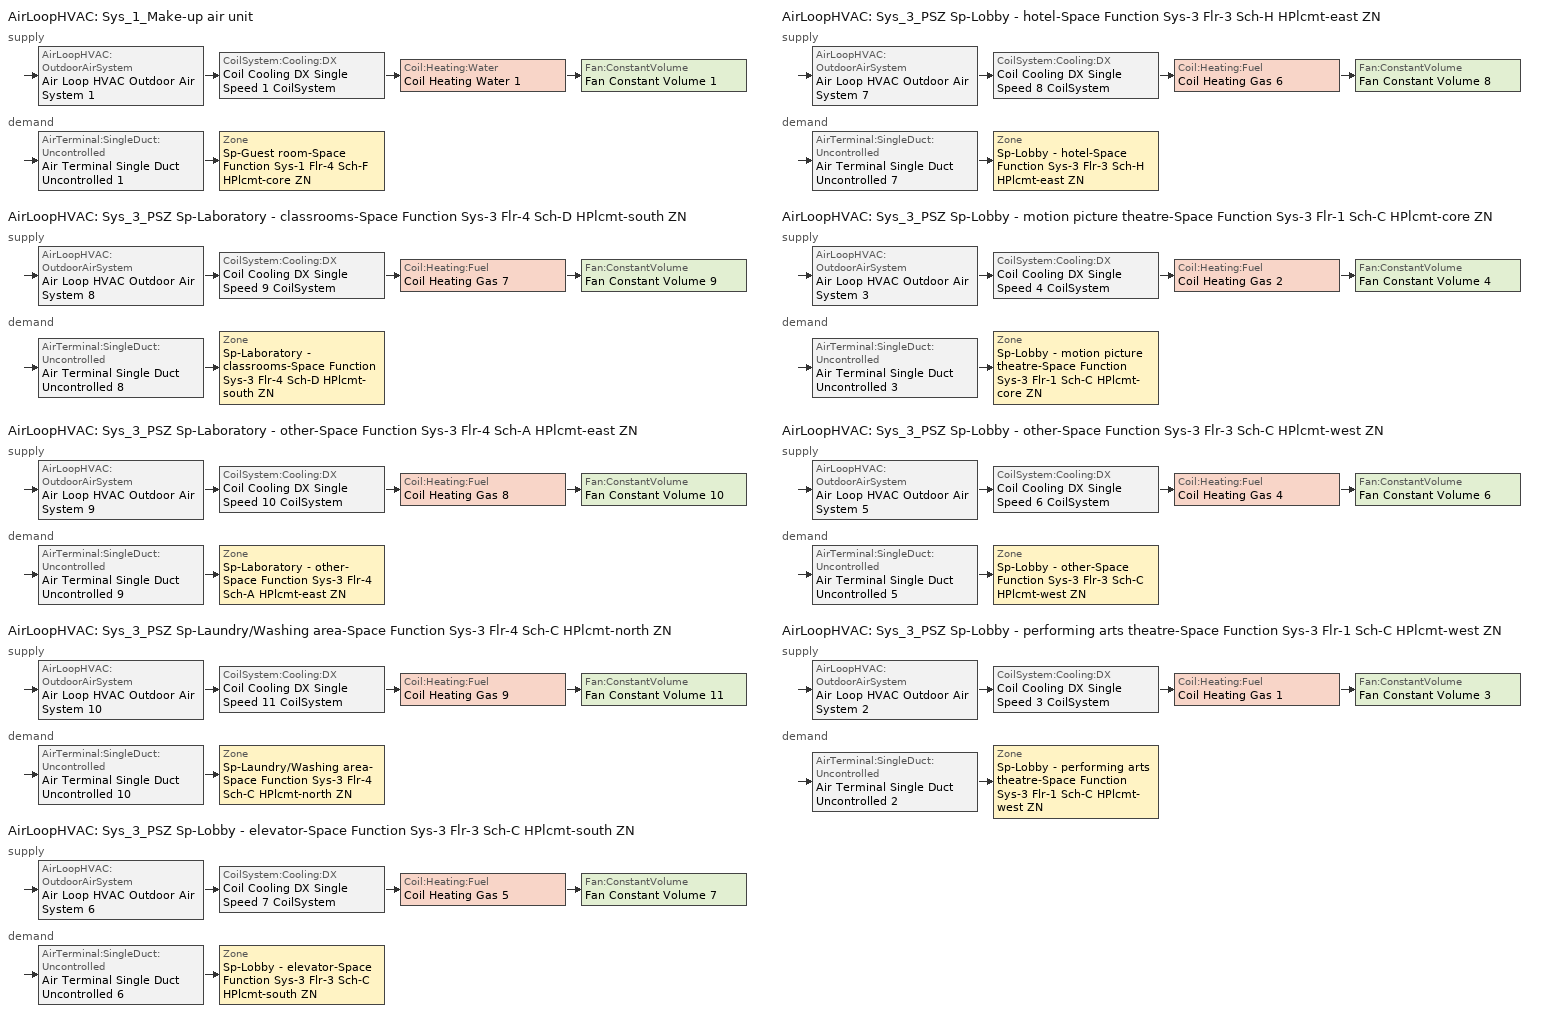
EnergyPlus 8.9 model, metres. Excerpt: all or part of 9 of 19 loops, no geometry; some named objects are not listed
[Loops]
AirLoopHVAC 'Sys_1_Make-up air unit'
 supply: AirLoopHVAC:OutdoorAirSystem 'Air Loop HVAC Outdoor Air System 1' > CoilSystem:Cooling:DX 'Coil Cooling DX Single Speed 1 CoilSystem' > Coil:Heating:Water 'Coil Heating Water 1' > Fan:ConstantVolume 'Fan Constant Volume 1'
 demand: AirTerminal:SingleDuct:Uncontrolled 'Air Terminal Single Duct Uncontrolled 1' > Zone 'Sp-Guest room-Space Function Sys-1 Flr-4 Sch-F HPlcmt-core ZN'
AirLoopHVAC 'Sys_3_PSZ Sp-Laboratory - classrooms-Space Function Sys-3 Flr-4 Sch-D HPlcmt-south ZN'
 supply: AirLoopHVAC:OutdoorAirSystem 'Air Loop HVAC Outdoor Air System 8' > CoilSystem:Cooling:DX 'Coil Cooling DX Single Speed 9 CoilSystem' > Coil:Heating:Fuel 'Coil Heating Gas 7' > Fan:ConstantVolume 'Fan Constant Volume 9'
 demand: AirTerminal:SingleDuct:Uncontrolled 'Air Terminal Single Duct Uncontrolled 8' > Zone 'Sp-Laboratory - classrooms-Space Function Sys-3 Flr-4 Sch-D HPlcmt-south ZN'
AirLoopHVAC 'Sys_3_PSZ Sp-Laboratory - other-Space Function Sys-3 Flr-4 Sch-A HPlcmt-east ZN'
 supply: AirLoopHVAC:OutdoorAirSystem 'Air Loop HVAC Outdoor Air System 9' > CoilSystem:Cooling:DX 'Coil Cooling DX Single Speed 10 CoilSystem' > Coil:Heating:Fuel 'Coil Heating Gas 8' > Fan:ConstantVolume 'Fan Constant Volume 10'
 demand: AirTerminal:SingleDuct:Uncontrolled 'Air Terminal Single Duct Uncontrolled 9' > Zone 'Sp-Laboratory - other-Space Function Sys-3 Flr-4 Sch-A HPlcmt-east ZN'
AirLoopHVAC 'Sys_3_PSZ Sp-Laundry/Washing area-Space Function Sys-3 Flr-4 Sch-C HPlcmt-north ZN'
 supply: AirLoopHVAC:OutdoorAirSystem 'Air Loop HVAC Outdoor Air System 10' > CoilSystem:Cooling:DX 'Coil Cooling DX Single Speed 11 CoilSystem' > Coil:Heating:Fuel 'Coil Heating Gas 9' > Fan:ConstantVolume 'Fan Constant Volume 11'
 demand: AirTerminal:SingleDuct:Uncontrolled 'Air Terminal Single Duct Uncontrolled 10' > Zone 'Sp-Laundry/Washing area-Space Function Sys-3 Flr-4 Sch-C HPlcmt-north ZN'
AirLoopHVAC 'Sys_3_PSZ Sp-Lobby - elevator-Space Function Sys-3 Flr-3 Sch-C HPlcmt-south ZN'
 supply: AirLoopHVAC:OutdoorAirSystem 'Air Loop HVAC Outdoor Air System 6' > CoilSystem:Cooling:DX 'Coil Cooling DX Single Speed 7 CoilSystem' > Coil:Heating:Fuel 'Coil Heating Gas 5' > Fan:ConstantVolume 'Fan Constant Volume 7'
 demand: AirTerminal:SingleDuct:Uncontrolled 'Air Terminal Single Duct Uncontrolled 6' > Zone 'Sp-Lobby - elevator-Space Function Sys-3 Flr-3 Sch-C HPlcmt-south ZN'
AirLoopHVAC 'Sys_3_PSZ Sp-Lobby - hotel-Space Function Sys-3 Flr-3 Sch-H HPlcmt-east ZN'
 supply: AirLoopHVAC:OutdoorAirSystem 'Air Loop HVAC Outdoor Air System 7' > CoilSystem:Cooling:DX 'Coil Cooling DX Single Speed 8 CoilSystem' > Coil:Heating:Fuel 'Coil Heating Gas 6' > Fan:ConstantVolume 'Fan Constant Volume 8'
 demand: AirTerminal:SingleDuct:Uncontrolled 'Air Terminal Single Duct Uncontrolled 7' > Zone 'Sp-Lobby - hotel-Space Function Sys-3 Flr-3 Sch-H HPlcmt-east ZN'
AirLoopHVAC 'Sys_3_PSZ Sp-Lobby - motion picture theatre-Space Function Sys-3 Flr-1 Sch-C HPlcmt-core ZN'
 supply: AirLoopHVAC:OutdoorAirSystem 'Air Loop HVAC Outdoor Air System 3' > CoilSystem:Cooling:DX 'Coil Cooling DX Single Speed 4 CoilSystem' > Coil:Heating:Fuel 'Coil Heating Gas 2' > Fan:ConstantVolume 'Fan Constant Volume 4'
 demand: AirTerminal:SingleDuct:Uncontrolled 'Air Terminal Single Duct Uncontrolled 3' > Zone 'Sp-Lobby - motion picture theatre-Space Function Sys-3 Flr-1 Sch-C HPlcmt-core ZN'
AirLoopHVAC 'Sys_3_PSZ Sp-Lobby - other-Space Function Sys-3 Flr-3 Sch-C HPlcmt-west ZN'
 supply: AirLoopHVAC:OutdoorAirSystem 'Air Loop HVAC Outdoor Air System 5' > CoilSystem:Cooling:DX 'Coil Cooling DX Single Speed 6 CoilSystem' > Coil:Heating:Fuel 'Coil Heating Gas 4' > Fan:ConstantVolume 'Fan Constant Volume 6'
 demand: AirTerminal:SingleDuct:Uncontrolled 'Air Terminal Single Duct Uncontrolled 5' > Zone 'Sp-Lobby - other-Space Function Sys-3 Flr-3 Sch-C HPlcmt-west ZN'
AirLoopHVAC 'Sys_3_PSZ Sp-Lobby - performing arts theatre-Space Function Sys-3 Flr-1 Sch-C HPlcmt-west ZN'
 supply: AirLoopHVAC:OutdoorAirSystem 'Air Loop HVAC Outdoor Air System 2' > CoilSystem:Cooling:DX 'Coil Cooling DX Single Speed 3 CoilSystem' > Coil:Heating:Fuel 'Coil Heating Gas 1' > Fan:ConstantVolume 'Fan Constant Volume 3'
 demand: AirTerminal:SingleDuct:Uncontrolled 'Air Terminal Single Duct Uncontrolled 2' > Zone 'Sp-Lobby - performing arts theatre-Space Function Sys-3 Flr-1 Sch-C HPlcmt-west ZN'
[ZoneControl:Thermostat] Control Object Type 1=ThermostatSetpoint:DualSetpoint
Name | Zone or ZoneList | Control Type Schedule | Control Name 1
Sp-Guest room-Space Function Sys-1 Flr-4 Sch-F HPlcmt-core ZN Thermostat | Sp-Guest room-Space Function Sys-1 Flr-4 Sch-F HPlcmt-core ZN | Sp-Guest room-Space Function Sys-1 Flr-4 Sch-F HPlcmt-core ZN Thermostat Schedule | Space Function Guest room Thermostat 2
Sp-Laboratory - classrooms-Space Function Sys-3 Flr-4 Sch-D HPlcmt-south ZN Thermostat | Sp-Laboratory - classrooms-Space Function Sys-3 Flr-4 Sch-D HPlcmt-south ZN | Sp-Laboratory - classrooms-Space Function Sys-3 Flr-4 Sch-D HPlcmt-south ZN Thermostat Schedule | Space Function Laboratory - classrooms Thermostat 2
Sp-Laboratory - other-Space Function Sys-3 Flr-4 Sch-A HPlcmt-east ZN Thermostat | Sp-Laboratory - other-Space Function Sys-3 Flr-4 Sch-A HPlcmt-east ZN | Sp-Laboratory - other-Space Function Sys-3 Flr-4 Sch-A HPlcmt-east ZN Thermostat Schedule | Space Function Laboratory - other Thermostat 2
Sp-Laundry/Washing area-Space Function Sys-3 Flr-4 Sch-C HPlcmt-north ZN Thermostat | Sp-Laundry/Washing area-Space Function Sys-3 Flr-4 Sch-C HPlcmt-north ZN | Sp-Laundry/Washing area-Space Function Sys-3 Flr-4 Sch-C HPlcmt-north ZN Thermostat Schedule | Space Function Laundry/Washing area Thermostat 2
Sp-Lobby - elevator-Space Function Sys-3 Flr-3 Sch-C HPlcmt-south ZN Thermostat | Sp-Lobby - elevator-Space Function Sys-3 Flr-3 Sch-C HPlcmt-south ZN | Sp-Lobby - elevator-Space Function Sys-3 Flr-3 Sch-C HPlcmt-south ZN Thermostat Schedule | Space Function Lobby - elevator Thermostat 2
Sp-Lobby - hotel-Space Function Sys-3 Flr-3 Sch-H HPlcmt-east ZN Thermostat | Sp-Lobby - hotel-Space Function Sys-3 Flr-3 Sch-H HPlcmt-east ZN | Sp-Lobby - hotel-Space Function Sys-3 Flr-3 Sch-H HPlcmt-east ZN Thermostat Schedule | Space Function Lobby - hotel Thermostat 2
Sp-Lobby - motion picture theatre-Space Function Sys-3 Flr-1 Sch-C HPlcmt-core ZN Thermostat | Sp-Lobby - motion picture theatre-Space Function Sys-3 Flr-1 Sch-C HPlcmt-core ZN | Sp-Lobby - motion picture theatre-Space Function Sys-3 Flr-1 Sch-C HPlcmt-core ZN Thermostat Schedule | Space Function Lobby - motion picture theatre Thermostat 2
Sp-Lobby - other-Space Function Sys-3 Flr-3 Sch-C HPlcmt-west ZN Thermostat | Sp-Lobby - other-Space Function Sys-3 Flr-3 Sch-C HPlcmt-west ZN | Sp-Lobby - other-Space Function Sys-3 Flr-3 Sch-C HPlcmt-west ZN Thermostat Schedule | Space Function Lobby - other Thermostat 2
Sp-Lobby - performing arts theatre-Space Function Sys-3 Flr-1 Sch-C HPlcmt-west ZN Thermostat | Sp-Lobby - performing arts theatre-Space Function Sys-3 Flr-1 Sch-C HPlcmt-west ZN | Sp-Lobby - performing arts theatre-Space Function Sys-3 Flr-1 Sch-C HPlcmt-west ZN Thermostat Schedule | Space Function Lobby - performing arts theatre Thermostat 2
[ThermostatSetpoint:DualSetpoint]
Name | Heating Setpoint Temperature Schedule | Cooling Setpoint Temperature Schedule
Space Function Guest room Thermostat 2 | NECB-F-Thermostat Setpoint-Heating | NECB-F-Thermostat Setpoint-Cooling
Space Function Laboratory - classrooms Thermostat 2 | NECB-D-Thermostat Setpoint-Heating | NECB-D-Thermostat Setpoint-Cooling
Space Function Laboratory - other Thermostat 2 | NECB-A-Thermostat Setpoint-Heating | NECB-A-Thermostat Setpoint-Cooling
Space Function Laundry/Washing area Thermostat 2; Space Function Lobby - elevator Thermostat 2; Space Function Lobby - motion picture theatre Thermostat 2; Space Function Lobby - other Thermostat 2; Space Function Lobby - performing arts theatre Thermostat 2 | NECB-C-Thermostat Setpoint-Heating | NECB-C-Thermostat Setpoint-Cooling
Space Function Lobby - hotel Thermostat 2 | NECB-H-Thermostat Setpoint-Heating | NECB-H-Thermostat Setpoint-Cooling
[ZoneHVAC:PackagedTerminalAirConditioner]
Sp-Guest room-Space Function Sys-1 Flr-4 Sch-F HPlcmt-core ZN PTAC: Availability Schedule=Always On Discrete; Cooling Supply Air Flow Rate {m3/s}=Autosize; Heating Supply Air Flow Rate {m3/s}=Autosize; No Load Supply Air Flow Rate {m3/s}=Autosize; Cooling Outdoor Air Flow Rate {m3/s}=Autosize; Heating Outdoor Air Flow Rate {m3/s}=Autosize; No Load Outdoor Air Flow Rate {m3/s}=Autosize; Supply Air Fan=Fan Constant Volume 2; Heating Coil=Coil Heating Electric 1; Cooling Coil=Coil Cooling DX Single Speed 2; Fan Placement=DrawThrough
[Fan:ConstantVolume] Availability Schedule=Always On Discrete; Fan Total Efficiency=0.7; Maximum Flow Rate {m3/s}=AutoSize; Motor Efficiency=0.9; Motor In Airstream Fraction=1
Name | Pressure Rise {Pa}
Fan Constant Volume 2 | 640
Fan Constant Volume 1; Fan Constant Volume 9; Fan Constant Volume 10; Fan Constant Volume 11; Fan Constant Volume 7; Fan Constant Volume 8; Fan Constant Volume 4; Fan Constant Volume 6; Fan Constant Volume 3 | 250
[Coil:Heating:Electric]
Coil Heating Electric 1: Availability Schedule=ON_OFF_ALWAYS_OFF; Efficiency=1; Nominal Capacity {W}=Autosize
[Coil:Cooling:DX:SingleSpeed] Availability Schedule=Always On Discrete; Gross Rated Total Cooling Capacity {W}=Autosize; Gross Rated Sensible Heat Ratio=Autosize; Gross Rated Cooling COP {W/W}=3; Rated Air Flow Rate {m3/s}=Autosize; Rated Evaporator Fan Power Per Volume Flow Rate {W/(m3/s)}=773.3; Condenser Type=AirCooled; Evaporative Condenser Effectiveness=0; Evaporative Condenser Air Flow Rate {m3/s}=Autosize; Evaporative Condenser Pump Rated Power Consumption {W}=Autosize; Crankcase Heater Capacity {W}=0; Maximum Outdoor Dry-Bulb Temperature for Crankcase Heater Operation {C}=0; Basin Heater Capacity {W/K}=0; Basin Heater Setpoint Temperature {C}=10
Name | Total Cooling Capacity Function of Temperature Curve | Total Cooling Capacity Function of Flow Fraction Curve | Energy Input Ratio Function of Temperature Curve | Energy Input Ratio Function of Flow Fraction Curve | Part Load Fraction Correlation Curve
Coil Cooling DX Single Speed 2 | Curve Biquadratic 3 | Curve Quadratic 3 | Curve Biquadratic 4 | Curve Quadratic 4 | Curve Cubic 2
Coil Cooling DX Single Speed 1 | Curve Biquadratic 1 | Curve Quadratic 1 | Curve Biquadratic 2 | Curve Quadratic 2 | Curve Cubic 1
Coil Cooling DX Single Speed 9 | Curve Biquadratic 17 | Curve Quadratic 23 | Curve Biquadratic 18 | Curve Quadratic 24 | Curve Quadratic 25
Coil Cooling DX Single Speed 10 | Curve Biquadratic 19 | Curve Quadratic 26 | Curve Biquadratic 20 | Curve Quadratic 27 | Curve Quadratic 28
Coil Cooling DX Single Speed 11 | Curve Biquadratic 21 | Curve Quadratic 29 | Curve Biquadratic 22 | Curve Quadratic 30 | Curve Quadratic 31
Coil Cooling DX Single Speed 7 | Curve Biquadratic 13 | Curve Quadratic 17 | Curve Biquadratic 14 | Curve Quadratic 18 | Curve Quadratic 19
Coil Cooling DX Single Speed 8 | Curve Biquadratic 15 | Curve Quadratic 20 | Curve Biquadratic 16 | Curve Quadratic 21 | Curve Quadratic 22
Coil Cooling DX Single Speed 4 | Curve Biquadratic 7 | Curve Quadratic 8 | Curve Biquadratic 8 | Curve Quadratic 9 | Curve Quadratic 10
Coil Cooling DX Single Speed 6 | Curve Biquadratic 11 | Curve Quadratic 14 | Curve Biquadratic 12 | Curve Quadratic 15 | Curve Quadratic 16
Coil Cooling DX Single Speed 3 | Curve Biquadratic 5 | Curve Quadratic 5 | Curve Biquadratic 6 | Curve Quadratic 6 | Curve Quadratic 7
[AirTerminal:SingleDuct:Uncontrolled] Availability Schedule=Always On Discrete; Maximum Air Flow Rate {m3/s}=AutoSize
Air Terminal Single Duct Uncontrolled 1; Air Terminal Single Duct Uncontrolled 8; Air Terminal Single Duct Uncontrolled 9; Air Terminal Single Duct Uncontrolled 10; Air Terminal Single Duct Uncontrolled 6; Air Terminal Single Duct Uncontrolled 7; Air Terminal Single Duct Uncontrolled 3; Air Terminal Single Duct Uncontrolled 5; Air Terminal Single Duct Uncontrolled 2
[Zone equipment]
Sp-Guest room-Space Function Sys-1 Flr-4 Sch-F HPlcmt-core ZN: Sp-Guest room-Space Function Sys-1 Flr-4 Sch-F HPlcmt-core ZN PTAC, Zone HVAC Baseboard Convective Water 1, Air Terminal Single Duct Uncontrolled 1
Sp-Laboratory - classrooms-Space Function Sys-3 Flr-4 Sch-D HPlcmt-south ZN: Air Terminal Single Duct Uncontrolled 8, Zone HVAC Baseboard Convective Water 8
Sp-Laboratory - other-Space Function Sys-3 Flr-4 Sch-A HPlcmt-east ZN: Air Terminal Single Duct Uncontrolled 9, Zone HVAC Baseboard Convective Water 9
Sp-Laundry/Washing area-Space Function Sys-3 Flr-4 Sch-C HPlcmt-north ZN: Air Terminal Single Duct Uncontrolled 10, Zone HVAC Baseboard Convective Water 10
Sp-Lobby - elevator-Space Function Sys-3 Flr-3 Sch-C HPlcmt-south ZN: Air Terminal Single Duct Uncontrolled 6, Zone HVAC Baseboard Convective Water 6
Sp-Lobby - hotel-Space Function Sys-3 Flr-3 Sch-H HPlcmt-east ZN: Air Terminal Single Duct Uncontrolled 7, Zone HVAC Baseboard Convective Water 7
Sp-Lobby - motion picture theatre-Space Function Sys-3 Flr-1 Sch-C HPlcmt-core ZN: Air Terminal Single Duct Uncontrolled 3, Zone HVAC Baseboard Convective Water 3
Sp-Lobby - other-Space Function Sys-3 Flr-3 Sch-C HPlcmt-west ZN: Air Terminal Single Duct Uncontrolled 5, Zone HVAC Baseboard Convective Water 5
Sp-Lobby - performing arts theatre-Space Function Sys-3 Flr-1 Sch-C HPlcmt-west ZN: Air Terminal Single Duct Uncontrolled 2, Zone HVAC Baseboard Convective Water 2
[Sizing:Zone] Zone Cooling Design Supply Air Temperature Input Method=SupplyAirTemperature; Zone Cooling Design Supply Air Temperature {C}=13; Zone Cooling Design Supply Air Temperature Difference {deltaC}=11.11; Zone Heating Design Supply Air Temperature Input Method=SupplyAirTemperature; Zone Heating Design Supply Air Temperature {C}=43; Zone Heating Design Supply Air Temperature Difference {deltaC}=11.11; Zone Cooling Design Supply Air Humidity Ratio {kgWater/kgDryAir}=0.0085; Zone Heating Design Supply Air Humidity Ratio {kgWater/kgDryAir}=0.008; Zone Heating Sizing Factor=1.3; Zone Cooling Sizing Factor=1.1; Cooling Design Air Flow Method=DesignDay; Cooling Design Air Flow Rate {m3/s}=0; Cooling Minimum Air Flow per Zone Floor Area {m3/s-m2}=0.000762; Cooling Minimum Air Flow {m3/s}=0; Cooling Minimum Air Flow Fraction=0; Heating Design Air Flow Method=DesignDay; Heating Design Air Flow Rate {m3/s}=0; Heating Maximum Air Flow per Zone Floor Area {m3/s-m2}=0.002032; Heating Maximum Air Flow {m3/s}=0.141576; Heating Maximum Air Flow Fraction=0.3; Account for Dedicated Outdoor Air System=No
Name | Design Specification Outdoor Air Object | Design Specification Zone Air Distribution Object
Sp-Guest room-Space Function Sys-1 Flr-4 Sch-F HPlcmt-core ZN | Space Function Guest room Ventilation | Sp-Guest room-Space Function Sys-1 Flr-4 Sch-F HPlcmt-core ZN Design Spec Zone Air Dist
Sp-Laboratory - classrooms-Space Function Sys-3 Flr-4 Sch-D HPlcmt-south ZN | Space Function Laboratory - classrooms Ventilation | Sp-Laboratory - classrooms-Space Function Sys-3 Flr-4 Sch-D HPlcmt-south ZN Design Spec Zone Air Dist
Sp-Laboratory - other-Space Function Sys-3 Flr-4 Sch-A HPlcmt-east ZN | Space Function Laboratory - other Ventilation | Sp-Laboratory - other-Space Function Sys-3 Flr-4 Sch-A HPlcmt-east ZN Design Spec Zone Air Dist
Sp-Laundry/Washing area-Space Function Sys-3 Flr-4 Sch-C HPlcmt-north ZN | Space Function Laundry/Washing area Ventilation | Sp-Laundry/Washing area-Space Function Sys-3 Flr-4 Sch-C HPlcmt-north ZN Design Spec Zone Air Dist
Sp-Lobby - elevator-Space Function Sys-3 Flr-3 Sch-C HPlcmt-south ZN | Space Function Lobby - elevator Ventilation | Sp-Lobby - elevator-Space Function Sys-3 Flr-3 Sch-C HPlcmt-south ZN Design Spec Zone Air Dist
Sp-Lobby - hotel-Space Function Sys-3 Flr-3 Sch-H HPlcmt-east ZN | Space Function Lobby - hotel Ventilation | Sp-Lobby - hotel-Space Function Sys-3 Flr-3 Sch-H HPlcmt-east ZN Design Spec Zone Air Dist
Sp-Lobby - motion picture theatre-Space Function Sys-3 Flr-1 Sch-C HPlcmt-core ZN | Space Function Lobby - motion picture theatre Ventilation | Sp-Lobby - motion picture theatre-Space Function Sys-3 Flr-1 Sch-C HPlcmt-core ZN Design Spec Zone Air Dist
Sp-Lobby - other-Space Function Sys-3 Flr-3 Sch-C HPlcmt-west ZN | Space Function Lobby - other Ventilation | Sp-Lobby - other-Space Function Sys-3 Flr-3 Sch-C HPlcmt-west ZN Design Spec Zone Air Dist
Sp-Lobby - performing arts theatre-Space Function Sys-3 Flr-1 Sch-C HPlcmt-west ZN | Space Function Lobby - performing arts theatre Ventilation | Sp-Lobby - performing arts theatre-Space Function Sys-3 Flr-1 Sch-C HPlcmt-west ZN Design Spec Zone Air Dist
[DesignSpecification:ZoneAirDistribution] Zone Air Distribution Effectiveness in Cooling Mode=1; Zone Air Distribution Effectiveness in Heating Mode=1
Sp-Guest room-Space Function Sys-1 Flr-4 Sch-F HPlcmt-core ZN Design Spec Zone Air Dist; Sp-Laboratory - classrooms-Space Function Sys-3 Flr-4 Sch-D HPlcmt-south ZN Design Spec Zone Air Dist; Sp-Laboratory - other-Space Function Sys-3 Flr-4 Sch-A HPlcmt-east ZN Design Spec Zone Air Dist; Sp-Laundry/Washing area-Space Function Sys-3 Flr-4 Sch-C HPlcmt-north ZN Design Spec Zone Air Dist; Sp-Lobby - elevator-Space Function Sys-3 Flr-3 Sch-C HPlcmt-south ZN Design Spec Zone Air Dist; Sp-Lobby - hotel-Space Function Sys-3 Flr-3 Sch-H HPlcmt-east ZN Design Spec Zone Air Dist; Sp-Lobby - motion picture theatre-Space Function Sys-3 Flr-1 Sch-C HPlcmt-core ZN Design Spec Zone Air Dist; Sp-Lobby - other-Space Function Sys-3 Flr-3 Sch-C HPlcmt-west ZN Design Spec Zone Air Dist; Sp-Lobby - performing arts theatre-Space Function Sys-3 Flr-1 Sch-C HPlcmt-west ZN Design Spec Zone Air Dist
[Controller:MechanicalVentilation] Availability Schedule=Always On Discrete; Demand Controlled Ventilation=No; System Outdoor Air Method=ZoneSum
Name | Zone Name 1 | Design Specification Outdoor Air Object Name 1 | Design Specification Zone Air Distribution Object Name 1
Controller Mechanical Ventilation 1 | Sp-Guest room-Space Function Sys-1 Flr-4 Sch-F HPlcmt-core ZN | Space Function Guest room Ventilation | Sp-Guest room-Space Function Sys-1 Flr-4 Sch-F HPlcmt-core ZN Design Spec Zone Air Dist
Controller Mechanical Ventilation 8 | Sp-Laboratory - classrooms-Space Function Sys-3 Flr-4 Sch-D HPlcmt-south ZN | Space Function Laboratory - classrooms Ventilation | Sp-Laboratory - classrooms-Space Function Sys-3 Flr-4 Sch-D HPlcmt-south ZN Design Spec Zone Air Dist
Controller Mechanical Ventilation 9 | Sp-Laboratory - other-Space Function Sys-3 Flr-4 Sch-A HPlcmt-east ZN | Space Function Laboratory - other Ventilation | Sp-Laboratory - other-Space Function Sys-3 Flr-4 Sch-A HPlcmt-east ZN Design Spec Zone Air Dist
Controller Mechanical Ventilation 10 | Sp-Laundry/Washing area-Space Function Sys-3 Flr-4 Sch-C HPlcmt-north ZN | Space Function Laundry/Washing area Ventilation | Sp-Laundry/Washing area-Space Function Sys-3 Flr-4 Sch-C HPlcmt-north ZN Design Spec Zone Air Dist
Controller Mechanical Ventilation 6 | Sp-Lobby - elevator-Space Function Sys-3 Flr-3 Sch-C HPlcmt-south ZN | Space Function Lobby - elevator Ventilation | Sp-Lobby - elevator-Space Function Sys-3 Flr-3 Sch-C HPlcmt-south ZN Design Spec Zone Air Dist
Controller Mechanical Ventilation 7 | Sp-Lobby - hotel-Space Function Sys-3 Flr-3 Sch-H HPlcmt-east ZN | Space Function Lobby - hotel Ventilation | Sp-Lobby - hotel-Space Function Sys-3 Flr-3 Sch-H HPlcmt-east ZN Design Spec Zone Air Dist
Controller Mechanical Ventilation 3 | Sp-Lobby - motion picture theatre-Space Function Sys-3 Flr-1 Sch-C HPlcmt-core ZN | Space Function Lobby - motion picture theatre Ventilation | Sp-Lobby - motion picture theatre-Space Function Sys-3 Flr-1 Sch-C HPlcmt-core ZN Design Spec Zone Air Dist
Controller Mechanical Ventilation 5 | Sp-Lobby - other-Space Function Sys-3 Flr-3 Sch-C HPlcmt-west ZN | Space Function Lobby - other Ventilation | Sp-Lobby - other-Space Function Sys-3 Flr-3 Sch-C HPlcmt-west ZN Design Spec Zone Air Dist
Controller Mechanical Ventilation 2 | Sp-Lobby - performing arts theatre-Space Function Sys-3 Flr-1 Sch-C HPlcmt-west ZN | Space Function Lobby - performing arts theatre Ventilation | Sp-Lobby - performing arts theatre-Space Function Sys-3 Flr-1 Sch-C HPlcmt-west ZN Design Spec Zone Air Dist
[DesignSpecification:OutdoorAir] Outdoor Air Method=Sum; Outdoor Air Flow per Person {m3/s-person}=0; Outdoor Air Flow per Zone {m3/s}=0; Outdoor Air Flow Air Changes per Hour {1/hr}=0
Name | Outdoor Air Flow per Zone Floor Area {m3/s-m2}
Space Function Guest room Ventilation | 0.0005588
Space Function Laboratory - classrooms Ventilation; Space Function Laboratory - other Ventilation | 0.0021844
Space Function Laundry/Washing area Ventilation | 0.00084836
Space Function Lobby - elevator Ventilation | 0.00404876
Space Function Lobby - hotel Ventilation | 0.00143764
Space Function Lobby - motion picture theatre Ventilation; Space Function Lobby - other Ventilation; Space Function Lobby - performing arts theatre Ventilation | 0.0041148
[Coil:Heating:Water]
Coil Heating Water 1: Availability Schedule=Always On Discrete; U-Factor Times Area Value {W/K}=Autosize; Maximum Water Flow Rate {m3/s}=Autosize; Performance Input Method=UFactorTimesAreaAndDesignWaterFlowRate; Rated Capacity {W}=Autosize; Rated Inlet Water Temperature {C}=82.2; Rated Inlet Air Temperature {C}=16.6; Rated Outlet Water Temperature {C}=71.1; Rated Outlet Air Temperature {C}=32.2; Rated Ratio for Air and Water Convection=0.5
[AirLoopHVAC] Design Supply Air Flow Rate {m3/s}=AutoSize
Sys_1_Make-up air unit; Sys_3_PSZ Sp-Laboratory - classrooms-Space Function Sys-3 Flr-4 Sch-D HPlcmt-south ZN; Sys_3_PSZ Sp-Laboratory - other-Space Function Sys-3 Flr-4 Sch-A HPlcmt-east ZN; Sys_3_PSZ Sp-Laundry/Washing area-Space Function Sys-3 Flr-4 Sch-C HPlcmt-north ZN; Sys_3_PSZ Sp-Lobby - elevator-Space Function Sys-3 Flr-3 Sch-C HPlcmt-south ZN; Sys_3_PSZ Sp-Lobby - hotel-Space Function Sys-3 Flr-3 Sch-H HPlcmt-east ZN; Sys_3_PSZ Sp-Lobby - motion picture theatre-Space Function Sys-3 Flr-1 Sch-C HPlcmt-core ZN; Sys_3_PSZ Sp-Lobby - other-Space Function Sys-3 Flr-3 Sch-C HPlcmt-west ZN; Sys_3_PSZ Sp-Lobby - performing arts theatre-Space Function Sys-3 Flr-1 Sch-C HPlcmt-west ZN
[Sizing:System] Design Outdoor Air Flow Rate {m3/s}=Autosize; Central Heating Maximum System Air Flow Ratio=1; Preheat Design Temperature {C}=7; Preheat Design Humidity Ratio {kgWater/kgDryAir}=0.008; Precool Design Temperature {C}=13; Precool Design Humidity Ratio {kgWater/kgDryAir}=0.008; Central Cooling Design Supply Air Temperature {C}=13; Central Heating Design Supply Air Temperature {C}=43; Type of Zone Sum to Use=NonCoincident; Central Cooling Design Supply Air Humidity Ratio {kgWater/kgDryAir}=0.0085; Central Heating Design Supply Air Humidity Ratio {kgWater/kgDryAir}=0.008; Cooling Supply Air Flow Rate Method=DesignDay; Cooling Supply Air Flow Rate {m3/s}=0; Cooling Supply Air Flow Rate Per Floor Area {m3/s-m2}=0.00996765; Cooling Fraction of Autosized Cooling Supply Air Flow Rate=1; Cooling Supply Air Flow Rate Per Unit Cooling Capacity {m3/s-W}=3.94755e-05; Heating Supply Air Flow Rate Method=DesignDay; Heating Supply Air Flow Rate {m3/s}=0; Heating Supply Air Flow Rate Per Floor Area {m3/s-m2}=0.00996765; Heating Fraction of Autosized Heating Supply Air Flow Rate=1; Heating Fraction of Autosized Cooling Supply Air Flow Rate=1; Heating Supply Air Flow Rate Per Unit Heating Capacity {m3/s-W}=3.15882e-05; System Outdoor Air Method=ZoneSum; Zone Maximum Outdoor Air Fraction=1; Cooling Design Capacity Method=CoolingDesignCapacity; Cooling Design Capacity {W}=Autosize; Cooling Design Capacity Per Floor Area {W/m2}=234.7; Fraction of Autosized Cooling Design Capacity=1; Heating Design Capacity Method=HeatingDesignCapacity; Heating Design Capacity {W}=Autosize; Heating Design Capacity Per Floor Area {W/m2}=157; Fraction of Autosized Heating Design Capacity=1; Central Cooling Capacity Control Method=OnOff
Name | Type of Load to Size On | 100% Outdoor Air in Cooling | 100% Outdoor Air in Heating
Sys_1_Make-up air unit | VentilationRequirement | Yes | Yes
Sys_3_PSZ Sp-Laboratory - classrooms-Space Function Sys-3 Flr-4 Sch-D HPlcmt-south ZN; Sys_3_PSZ Sp-Laboratory - other-Space Function Sys-3 Flr-4 Sch-A HPlcmt-east ZN; Sys_3_PSZ Sp-Laundry/Washing area-Space Function Sys-3 Flr-4 Sch-C HPlcmt-north ZN; Sys_3_PSZ Sp-Lobby - elevator-Space Function Sys-3 Flr-3 Sch-C HPlcmt-south ZN; Sys_3_PSZ Sp-Lobby - hotel-Space Function Sys-3 Flr-3 Sch-H HPlcmt-east ZN; Sys_3_PSZ Sp-Lobby - motion picture theatre-Space Function Sys-3 Flr-1 Sch-C HPlcmt-core ZN; Sys_3_PSZ Sp-Lobby - other-Space Function Sys-3 Flr-3 Sch-C HPlcmt-west ZN; Sys_3_PSZ Sp-Lobby - performing arts theatre-Space Function Sys-3 Flr-1 Sch-C HPlcmt-west ZN | Sensible | No | No
[Controller:WaterCoil]
Controller Water Coil 1: Control Variable=Temperature; Action=Normal; Actuator Variable=Flow; Controller Convergence Tolerance {deltaC}=Autosize; Maximum Actuated Flow {m3/s}=Autosize; Minimum Actuated Flow {m3/s}=0
[Controller:OutdoorAir] Minimum Outdoor Air Flow Rate {m3/s}=Autosize; Maximum Outdoor Air Flow Rate {m3/s}=Autosize; Economizer Control Type=NoEconomizer; Economizer Control Action Type=ModulateFlow; Economizer Maximum Limit Dry-Bulb Temperature {C}=28; Economizer Maximum Limit Enthalpy {J/kg}=64000; Economizer Minimum Limit Dry-Bulb Temperature {C}=-100; Lockout Type=NoLockout; Minimum Limit Type=FixedMinimum; High Humidity Control=No; Control High Indoor Humidity Based on Outdoor Humidity Ratio=Yes; Heat Recovery Bypass Control Type=BypassWhenWithinEconomizerLimits
Name | Mechanical Ventilation Controller
Controller Outdoor Air 1 | Controller Mechanical Ventilation 1
Controller Outdoor Air 8 | Controller Mechanical Ventilation 8
Controller Outdoor Air 9 | Controller Mechanical Ventilation 9
Controller Outdoor Air 10 | Controller Mechanical Ventilation 10
Controller Outdoor Air 6 | Controller Mechanical Ventilation 6
Controller Outdoor Air 7 | Controller Mechanical Ventilation 7
Controller Outdoor Air 3 | Controller Mechanical Ventilation 3
Controller Outdoor Air 5 | Controller Mechanical Ventilation 5
Controller Outdoor Air 2 | Controller Mechanical Ventilation 2
[SetpointManager:MixedAir] Control Variable=Temperature
Node 44 OS Default SPM; Node 43 OS Default SPM; Node 42 OS Default SPM; Node 137 OS Default SPM; Node 136 OS Default SPM; Node 135 OS Default SPM; Node 150 OS Default SPM; Node 149 OS Default SPM; Node 148 OS Default SPM; Node 163 OS Default SPM; Node 162 OS Default SPM; Node 161 OS Default SPM; Node 111 OS Default SPM; Node 110 OS Default SPM; Node 109 OS Default SPM; Node 124 OS Default SPM; Node 123 OS Default SPM; Node 122 OS Default SPM; Node 72 OS Default SPM; Node 71 OS Default SPM; Node 70 OS Default SPM; Node 98 OS Default SPM; Node 97 OS Default SPM; Node 96 OS Default SPM; Node 59 OS Default SPM; Node 58 OS Default SPM; Node 57 OS Default SPM
[CoilSystem:Cooling:DX] Availability Schedule=Always On Discrete
Name | Cooling Coil
Coil Cooling DX Single Speed 1 CoilSystem | Coil Cooling DX Single Speed 1
Coil Cooling DX Single Speed 9 CoilSystem | Coil Cooling DX Single Speed 9
Coil Cooling DX Single Speed 10 CoilSystem | Coil Cooling DX Single Speed 10
Coil Cooling DX Single Speed 11 CoilSystem | Coil Cooling DX Single Speed 11
Coil Cooling DX Single Speed 7 CoilSystem | Coil Cooling DX Single Speed 7
Coil Cooling DX Single Speed 8 CoilSystem | Coil Cooling DX Single Speed 8
Coil Cooling DX Single Speed 4 CoilSystem | Coil Cooling DX Single Speed 4
Coil Cooling DX Single Speed 6 CoilSystem | Coil Cooling DX Single Speed 6
Coil Cooling DX Single Speed 3 CoilSystem | Coil Cooling DX Single Speed 3
[SetpointManager:Scheduled]
Setpoint Manager Scheduled 1: Control Variable=Temperature; Schedule=Makeup-Air Unit Supply Air Temp
[Coil:Heating:Fuel] Availability Schedule=Always On Discrete; Fuel Type=NaturalGas; Burner Efficiency=0.8; Nominal Capacity {W}=AutoSize; Parasitic Electric Load {W}=0; Parasitic Fuel Load {W}=0
Coil Heating Gas 7; Coil Heating Gas 8; Coil Heating Gas 9; Coil Heating Gas 5; Coil Heating Gas 6; Coil Heating Gas 2; Coil Heating Gas 4; Coil Heating Gas 1
[SetpointManager:SingleZone:Reheat] Control Variable=Temperature; Minimum Supply Air Temperature {C}=13; Maximum Supply Air Temperature {C}=43
Name | Control Zone
Setpoint Manager Single Zone Reheat 7 | Sp-Laboratory - classrooms-Space Function Sys-3 Flr-4 Sch-D HPlcmt-south ZN
Setpoint Manager Single Zone Reheat 8 | Sp-Laboratory - other-Space Function Sys-3 Flr-4 Sch-A HPlcmt-east ZN
Setpoint Manager Single Zone Reheat 9 | Sp-Laundry/Washing area-Space Function Sys-3 Flr-4 Sch-C HPlcmt-north ZN
Setpoint Manager Single Zone Reheat 5 | Sp-Lobby - elevator-Space Function Sys-3 Flr-3 Sch-C HPlcmt-south ZN
Setpoint Manager Single Zone Reheat 6 | Sp-Lobby - hotel-Space Function Sys-3 Flr-3 Sch-H HPlcmt-east ZN
Setpoint Manager Single Zone Reheat 2 | Sp-Lobby - motion picture theatre-Space Function Sys-3 Flr-1 Sch-C HPlcmt-core ZN
Setpoint Manager Single Zone Reheat 4 | Sp-Lobby - other-Space Function Sys-3 Flr-3 Sch-C HPlcmt-west ZN
Setpoint Manager Single Zone Reheat 1 | Sp-Lobby - performing arts theatre-Space Function Sys-3 Flr-1 Sch-C HPlcmt-west ZN
[Schedule:Compact]
Sp-Guest room-Space Function Sys-1 Flr-4 Sch-F HPlcmt-core ZN Thermostat Schedule; Sp-Laboratory - classrooms-Space Function Sys-3 Flr-4 Sch-D HPlcmt-south ZN Thermostat Schedule; Sp-Laboratory - other-Space Function Sys-3 Flr-4 Sch-A HPlcmt-east ZN Thermostat Schedule; Sp-Laundry/Washing area-Space Function Sys-3 Flr-4 Sch-C HPlcmt-north ZN Thermostat Schedule; Sp-Lobby - elevator-Space Function Sys-3 Flr-3 Sch-C HPlcmt-south ZN Thermostat Schedule; Sp-Lobby - hotel-Space Function Sys-3 Flr-3 Sch-H HPlcmt-east ZN Thermostat Schedule; Sp-Lobby - motion picture theatre-Space Function Sys-3 Flr-1 Sch-C HPlcmt-core ZN Thermostat Schedule; Sp-Lobby - other-Space Function Sys-3 Flr-3 Sch-C HPlcmt-west ZN Thermostat Schedule; Sp-Lobby - performing arts theatre-Space Function Sys-3 Flr-1 Sch-C HPlcmt-west ZN Thermostat Schedule: Through: 12/31, For: AllDays, Until: 24:00, 4
[Schedule:Day:Interval]
NECB-F-Thermostat Setpoint-Heating Sun|Hol Day; NECB-F-Thermostat Setpoint-Heating Default|Wkdy Day; NECB-F-Thermostat Setpoint-Heating Sat Day; NECB-F-Thermostat Setpoint-Heating Default; NECB-H-Thermostat Setpoint-Heating Sun|Hol Day; NECB-H-Thermostat Setpoint-Heating Default|Wkdy Day; NECB-H-Thermostat Setpoint-Heating Sat Day; NECB-H-Thermostat Setpoint-Heating Default: No, 01:00, 22, 07:00, 18, 08:00, 20, 24:00, 22
NECB-F-Thermostat Setpoint-Cooling Sun|Hol Day; NECB-F-Thermostat Setpoint-Cooling Default|Wkdy Day; NECB-F-Thermostat Setpoint-Cooling Sat Day; NECB-F-Thermostat Setpoint-Cooling Default; NECB-H-Thermostat Setpoint-Cooling Sun|Hol Day; NECB-H-Thermostat Setpoint-Cooling Default|Wkdy Day; NECB-H-Thermostat Setpoint-Cooling Sat Day; NECB-H-Thermostat Setpoint-Cooling Default: No, 24:00, 24
sunON_OFF_ALWAYS_OFF 1; wkdON_OFF_ALWAYS_OFF 1; satON_OFF_ALWAYS_OFF 1; Schedule Day 3: No, 01:00, 0, 02:00, 0, 03:00, 0, 04:00, 0, 05:00, 0, 06:00, 0, 07:00, 0, 08:00, 0, 09:00, 0, 10:00, 0, 11:00, 0, 12:00, 0, 13:00, 0, 14:00, 0, 15:00, 0, 16:00, 0, 17:00, 0, 18:00, 0, 19:00, 0, 20:00, 0, 21:00, 0, 22:00, 0, 23:00, 0, 24:00, 0
NECB-D-Thermostat Setpoint-Heating Sun|Hol Day; NECB-D-Thermostat Setpoint-Heating Sat Day; NECB-A-Thermostat Setpoint-Heating Sun|Hol Day; NECB-A-Thermostat Setpoint-Heating Sat Day: No, 24:00, 18
NECB-D-Thermostat Setpoint-Heating Default|Wkdy Day; NECB-D-Thermostat Setpoint-Heating Default: No, 07:00, 18, 08:00, 20, 23:00, 22, 24:00, 18
NECB-D-Thermostat Setpoint-Cooling Sun|Hol Day; NECB-D-Thermostat Setpoint-Cooling Sat Day; NECB-A-Thermostat Setpoint-Cooling Sun|Hol Day; NECB-A-Thermostat Setpoint-Cooling Sat Day: No, 24:00, 35
NECB-D-Thermostat Setpoint-Cooling Default|Wkdy Day; NECB-D-Thermostat Setpoint-Cooling Default: No, 07:00, 35, 23:00, 24, 24:00, 35
NECB-A-Thermostat Setpoint-Heating Default|Wkdy Day; NECB-A-Thermostat Setpoint-Heating Default: No, 06:00, 18, 07:00, 20, 21:00, 22, 24:00, 18
NECB-A-Thermostat Setpoint-Cooling Default|Wkdy Day; NECB-A-Thermostat Setpoint-Cooling Default: No, 06:00, 35, 21:00, 24, 24:00, 35
NECB-C-Thermostat Setpoint-Heating Sun|Hol Day: No, 09:00, 18, 10:00, 20, 19:00, 22, 24:00, 18
NECB-C-Thermostat Setpoint-Heating Default|Wkdy Day; NECB-C-Thermostat Setpoint-Heating Sat Day; NECB-C-Thermostat Setpoint-Heating Default: No, 07:00, 18, 08:00, 20, 21:00, 22, 24:00, 18
NECB-C-Thermostat Setpoint-Cooling Sun|Hol Day: No, 07:00, 35, 19:00, 24, 24:00, 35
NECB-C-Thermostat Setpoint-Cooling Default|Wkdy Day; NECB-C-Thermostat Setpoint-Cooling Sat Day; NECB-C-Thermostat Setpoint-Cooling Default: No, 07:00, 35, 21:00, 24, 24:00, 35
Makeup Air Unit Supply Air Temp Default: No, 24:00, 20
[Schedule:Week:Daily]
NECB-F-Thermostat Setpoint-Heating Week Rule - Jan1-Dec31: NECB-F-Thermostat Setpoint-Heating Sun|Hol Day, NECB-F-Thermostat Setpoint-Heating Default|Wkdy Day, NECB-F-Thermostat Setpoint-Heating Default|Wkdy Day, NECB-F-Thermostat Setpoint-Heating Default|Wkdy Day, NECB-F-Thermostat Setpoint-Heating Default|Wkdy Day, NECB-F-Thermostat Setpoint-Heating Default|Wkdy Day, NECB-F-Thermostat Setpoint-Heating Sat Day, NECB-F-Thermostat Setpoint-Heating Default, NECB-F-Thermostat Setpoint-Heating Default, NECB-F-Thermostat Setpoint-Heating Default, NECB-F-Thermostat Setpoint-Heating Default, NECB-F-Thermostat Setpoint-Heating Default
NECB-F-Thermostat Setpoint-Cooling Week Rule - Jan1-Dec31: NECB-F-Thermostat Setpoint-Cooling Sun|Hol Day, NECB-F-Thermostat Setpoint-Cooling Default|Wkdy Day, NECB-F-Thermostat Setpoint-Cooling Default|Wkdy Day, NECB-F-Thermostat Setpoint-Cooling Default|Wkdy Day, NECB-F-Thermostat Setpoint-Cooling Default|Wkdy Day, NECB-F-Thermostat Setpoint-Cooling Default|Wkdy Day, NECB-F-Thermostat Setpoint-Cooling Sat Day, NECB-F-Thermostat Setpoint-Cooling Default, NECB-F-Thermostat Setpoint-Cooling Default, NECB-F-Thermostat Setpoint-Cooling Default, NECB-F-Thermostat Setpoint-Cooling Default, NECB-F-Thermostat Setpoint-Cooling Default
ON_OFF_ALWAYS_OFF Week Rule - Jan1-Dec31: sunON_OFF_ALWAYS_OFF 1, wkdON_OFF_ALWAYS_OFF 1, wkdON_OFF_ALWAYS_OFF 1, wkdON_OFF_ALWAYS_OFF 1, wkdON_OFF_ALWAYS_OFF 1, wkdON_OFF_ALWAYS_OFF 1, satON_OFF_ALWAYS_OFF 1, Schedule Day 3, Schedule Day 3, Schedule Day 3, Schedule Day 3, Schedule Day 3
NECB-D-Thermostat Setpoint-Heating Week Rule - Jan1-Dec31: NECB-D-Thermostat Setpoint-Heating Sun|Hol Day, NECB-D-Thermostat Setpoint-Heating Default|Wkdy Day, NECB-D-Thermostat Setpoint-Heating Default|Wkdy Day, NECB-D-Thermostat Setpoint-Heating Default|Wkdy Day, NECB-D-Thermostat Setpoint-Heating Default|Wkdy Day, NECB-D-Thermostat Setpoint-Heating Default|Wkdy Day, NECB-D-Thermostat Setpoint-Heating Sat Day, NECB-D-Thermostat Setpoint-Heating Default, NECB-D-Thermostat Setpoint-Heating Default, NECB-D-Thermostat Setpoint-Heating Default, NECB-D-Thermostat Setpoint-Heating Default, NECB-D-Thermostat Setpoint-Heating Default
NECB-D-Thermostat Setpoint-Cooling Week Rule - Jan1-Dec31: NECB-D-Thermostat Setpoint-Cooling Sun|Hol Day, NECB-D-Thermostat Setpoint-Cooling Default|Wkdy Day, NECB-D-Thermostat Setpoint-Cooling Default|Wkdy Day, NECB-D-Thermostat Setpoint-Cooling Default|Wkdy Day, NECB-D-Thermostat Setpoint-Cooling Default|Wkdy Day, NECB-D-Thermostat Setpoint-Cooling Default|Wkdy Day, NECB-D-Thermostat Setpoint-Cooling Sat Day, NECB-D-Thermostat Setpoint-Cooling Default, NECB-D-Thermostat Setpoint-Cooling Default, NECB-D-Thermostat Setpoint-Cooling Default, NECB-D-Thermostat Setpoint-Cooling Default, NECB-D-Thermostat Setpoint-Cooling Default
NECB-A-Thermostat Setpoint-Heating Week Rule - Jan1-Dec31: NECB-A-Thermostat Setpoint-Heating Sun|Hol Day, NECB-A-Thermostat Setpoint-Heating Default|Wkdy Day, NECB-A-Thermostat Setpoint-Heating Default|Wkdy Day, NECB-A-Thermostat Setpoint-Heating Default|Wkdy Day, NECB-A-Thermostat Setpoint-Heating Default|Wkdy Day, NECB-A-Thermostat Setpoint-Heating Default|Wkdy Day, NECB-A-Thermostat Setpoint-Heating Sat Day, NECB-A-Thermostat Setpoint-Heating Default, NECB-A-Thermostat Setpoint-Heating Default, NECB-A-Thermostat Setpoint-Heating Default, NECB-A-Thermostat Setpoint-Heating Default, NECB-A-Thermostat Setpoint-Heating Default
NECB-A-Thermostat Setpoint-Cooling Week Rule - Jan1-Dec31: NECB-A-Thermostat Setpoint-Cooling Sun|Hol Day, NECB-A-Thermostat Setpoint-Cooling Default|Wkdy Day, NECB-A-Thermostat Setpoint-Cooling Default|Wkdy Day, NECB-A-Thermostat Setpoint-Cooling Default|Wkdy Day, NECB-A-Thermostat Setpoint-Cooling Default|Wkdy Day, NECB-A-Thermostat Setpoint-Cooling Default|Wkdy Day, NECB-A-Thermostat Setpoint-Cooling Sat Day, NECB-A-Thermostat Setpoint-Cooling Default, NECB-A-Thermostat Setpoint-Cooling Default, NECB-A-Thermostat Setpoint-Cooling Default, NECB-A-Thermostat Setpoint-Cooling Default, NECB-A-Thermostat Setpoint-Cooling Default
NECB-C-Thermostat Setpoint-Heating Week Rule - Jan1-Dec31: NECB-C-Thermostat Setpoint-Heating Sun|Hol Day, NECB-C-Thermostat Setpoint-Heating Default|Wkdy Day, NECB-C-Thermostat Setpoint-Heating Default|Wkdy Day, NECB-C-Thermostat Setpoint-Heating Default|Wkdy Day, NECB-C-Thermostat Setpoint-Heating Default|Wkdy Day, NECB-C-Thermostat Setpoint-Heating Default|Wkdy Day, NECB-C-Thermostat Setpoint-Heating Sat Day, NECB-C-Thermostat Setpoint-Heating Default, NECB-C-Thermostat Setpoint-Heating Default, NECB-C-Thermostat Setpoint-Heating Default, NECB-C-Thermostat Setpoint-Heating Default, NECB-C-Thermostat Setpoint-Heating Default
NECB-C-Thermostat Setpoint-Cooling Week Rule - Jan1-Dec31: NECB-C-Thermostat Setpoint-Cooling Sun|Hol Day, NECB-C-Thermostat Setpoint-Cooling Default|Wkdy Day, NECB-C-Thermostat Setpoint-Cooling Default|Wkdy Day, NECB-C-Thermostat Setpoint-Cooling Default|Wkdy Day, NECB-C-Thermostat Setpoint-Cooling Default|Wkdy Day, NECB-C-Thermostat Setpoint-Cooling Default|Wkdy Day, NECB-C-Thermostat Setpoint-Cooling Sat Day, NECB-C-Thermostat Setpoint-Cooling Default, NECB-C-Thermostat Setpoint-Cooling Default, NECB-C-Thermostat Setpoint-Cooling Default, NECB-C-Thermostat Setpoint-Cooling Default, NECB-C-Thermostat Setpoint-Cooling Default
NECB-H-Thermostat Setpoint-Heating Week Rule - Jan1-Dec31: NECB-H-Thermostat Setpoint-Heating Sun|Hol Day, NECB-H-Thermostat Setpoint-Heating Default|Wkdy Day, NECB-H-Thermostat Setpoint-Heating Default|Wkdy Day, NECB-H-Thermostat Setpoint-Heating Default|Wkdy Day, NECB-H-Thermostat Setpoint-Heating Default|Wkdy Day, NECB-H-Thermostat Setpoint-Heating Default|Wkdy Day, NECB-H-Thermostat Setpoint-Heating Sat Day, NECB-H-Thermostat Setpoint-Heating Default, NECB-H-Thermostat Setpoint-Heating Default, NECB-H-Thermostat Setpoint-Heating Default, NECB-H-Thermostat Setpoint-Heating Default, NECB-H-Thermostat Setpoint-Heating Default
NECB-H-Thermostat Setpoint-Cooling Week Rule - Jan1-Dec31: NECB-H-Thermostat Setpoint-Cooling Sun|Hol Day, NECB-H-Thermostat Setpoint-Cooling Default|Wkdy Day, NECB-H-Thermostat Setpoint-Cooling Default|Wkdy Day, NECB-H-Thermostat Setpoint-Cooling Default|Wkdy Day, NECB-H-Thermostat Setpoint-Cooling Default|Wkdy Day, NECB-H-Thermostat Setpoint-Cooling Default|Wkdy Day, NECB-H-Thermostat Setpoint-Cooling Sat Day, NECB-H-Thermostat Setpoint-Cooling Default, NECB-H-Thermostat Setpoint-Cooling Default, NECB-H-Thermostat Setpoint-Cooling Default, NECB-H-Thermostat Setpoint-Cooling Default, NECB-H-Thermostat Setpoint-Cooling Default
Makeup-Air Unit Supply Air Temp Week Rule - Jan1-Dec31: Makeup Air Unit Supply Air Temp Default, Makeup Air Unit Supply Air Temp Default, Makeup Air Unit Supply Air Temp Default, Makeup Air Unit Supply Air Temp Default, Makeup Air Unit Supply Air Temp Default, Makeup Air Unit Supply Air Temp Default, Makeup Air Unit Supply Air Temp Default, Makeup Air Unit Supply Air Temp Default, Makeup Air Unit Supply Air Temp Default, Makeup Air Unit Supply Air Temp Default, Makeup Air Unit Supply Air Temp Default, Makeup Air Unit Supply Air Temp Default
[Schedule:Year]
NECB-F-Thermostat Setpoint-Heating: NECB-F-Thermostat Setpoint-Heating Week Rule - Jan1-Dec31, 1, 1, 12, 31
NECB-F-Thermostat Setpoint-Cooling: NECB-F-Thermostat Setpoint-Cooling Week Rule - Jan1-Dec31, 1, 1, 12, 31
ON_OFF_ALWAYS_OFF: ON_OFF_ALWAYS_OFF Week Rule - Jan1-Dec31, 1, 1, 12, 31
NECB-D-Thermostat Setpoint-Heating: NECB-D-Thermostat Setpoint-Heating Week Rule - Jan1-Dec31, 1, 1, 12, 31
NECB-D-Thermostat Setpoint-Cooling: NECB-D-Thermostat Setpoint-Cooling Week Rule - Jan1-Dec31, 1, 1, 12, 31
NECB-A-Thermostat Setpoint-Heating: NECB-A-Thermostat Setpoint-Heating Week Rule - Jan1-Dec31, 1, 1, 12, 31
NECB-A-Thermostat Setpoint-Cooling: NECB-A-Thermostat Setpoint-Cooling Week Rule - Jan1-Dec31, 1, 1, 12, 31
NECB-C-Thermostat Setpoint-Heating: NECB-C-Thermostat Setpoint-Heating Week Rule - Jan1-Dec31, 1, 1, 12, 31
NECB-C-Thermostat Setpoint-Cooling: NECB-C-Thermostat Setpoint-Cooling Week Rule - Jan1-Dec31, 1, 1, 12, 31
NECB-H-Thermostat Setpoint-Heating: NECB-H-Thermostat Setpoint-Heating Week Rule - Jan1-Dec31, 1, 1, 12, 31
NECB-H-Thermostat Setpoint-Cooling: NECB-H-Thermostat Setpoint-Cooling Week Rule - Jan1-Dec31, 1, 1, 12, 31
Makeup-Air Unit Supply Air Temp: Makeup-Air Unit Supply Air Temp Week Rule - Jan1-Dec31, 1, 1, 12, 31
[Schedule:Constant]
Always On Discrete: Hourly Value=1
[Curve:Biquadratic] Maximum Value of y {BasedOnField A3}=46
Name | Coefficient1 Constant | Coefficient2 x | Coefficient3 x**2 | Coefficient4 y | Coefficient5 y**2 | Coefficient6 x*y | Minimum Value of x {BasedOnField A2} | Maximum Value of x {BasedOnField A2} | Minimum Value of y {BasedOnField A3}
Curve Biquadratic 3; Curve Biquadratic 1 | 0.867905 | 0.0142459 | 0.000554364 | -0.00755748 | 3.3048e-05 | -0.000191808 | 13 | 24 | 24
Curve Biquadratic 4; Curve Biquadratic 2 | 0.116936 | 0.0284933 | -0.000411156 | 0.0214108 | 0.000161028 | -0.000679104 | 13 | 24 | 24
Curve Biquadratic 17; Curve Biquadratic 19; Curve Biquadratic 21; Curve Biquadratic 13; Curve Biquadratic 15; Curve Biquadratic 7; Curve Biquadratic 11; Curve Biquadratic 5 | 0.942588 | 0.00954335 | 0.00068377 | -0.0110427 | 5.249e-06 | -9.72e-06 | 17 | 22 | 13
Curve Biquadratic 18; Curve Biquadratic 20; Curve Biquadratic 22; Curve Biquadratic 14; Curve Biquadratic 16; Curve Biquadratic 8; Curve Biquadratic 12; Curve Biquadratic 6 | 0.342414 | 0.034885 | -0.0006237 | 0.00497722 | 0.000437951 | -0.000728028 | 17 | 22 | 13
[Curve:Quadratic]
Name | Coefficient1 Constant | Coefficient2 x | Coefficient3 x**2 | Minimum Value of x {BasedOnField A2} | Maximum Value of x {BasedOnField A2}
Curve Quadratic 3; Curve Quadratic 4; Curve Quadratic 1; Curve Quadratic 2 | 1 | 0 | 0 | 0 | 1
Curve Quadratic 23; Curve Quadratic 26; Curve Quadratic 29; Curve Quadratic 17; Curve Quadratic 20; Curve Quadratic 8; Curve Quadratic 14; Curve Quadratic 5 | 0.8 | 0.2 | 0 | 0.5 | 1.5
Curve Quadratic 24; Curve Quadratic 27; Curve Quadratic 30; Curve Quadratic 18; Curve Quadratic 21; Curve Quadratic 9; Curve Quadratic 15; Curve Quadratic 6 | 1.1552 | -0.1808 | 0.0256 | 0.5 | 1.5
Curve Quadratic 25; Curve Quadratic 28; Curve Quadratic 31; Curve Quadratic 19; Curve Quadratic 22; Curve Quadratic 10; Curve Quadratic 16; Curve Quadratic 7 | 0.85 | 0.15 | 0 | 0 | 1
[Curve:Cubic] Coefficient1 Constant=0.0277; Coefficient2 x=4.9151; Coefficient3 x**2=-8.184; Coefficient4 x**3=4.2702; Minimum Value of x {BasedOnField A2}=0.7; Maximum Value of x {BasedOnField A2}=1
Curve Cubic 2; Curve Cubic 1
